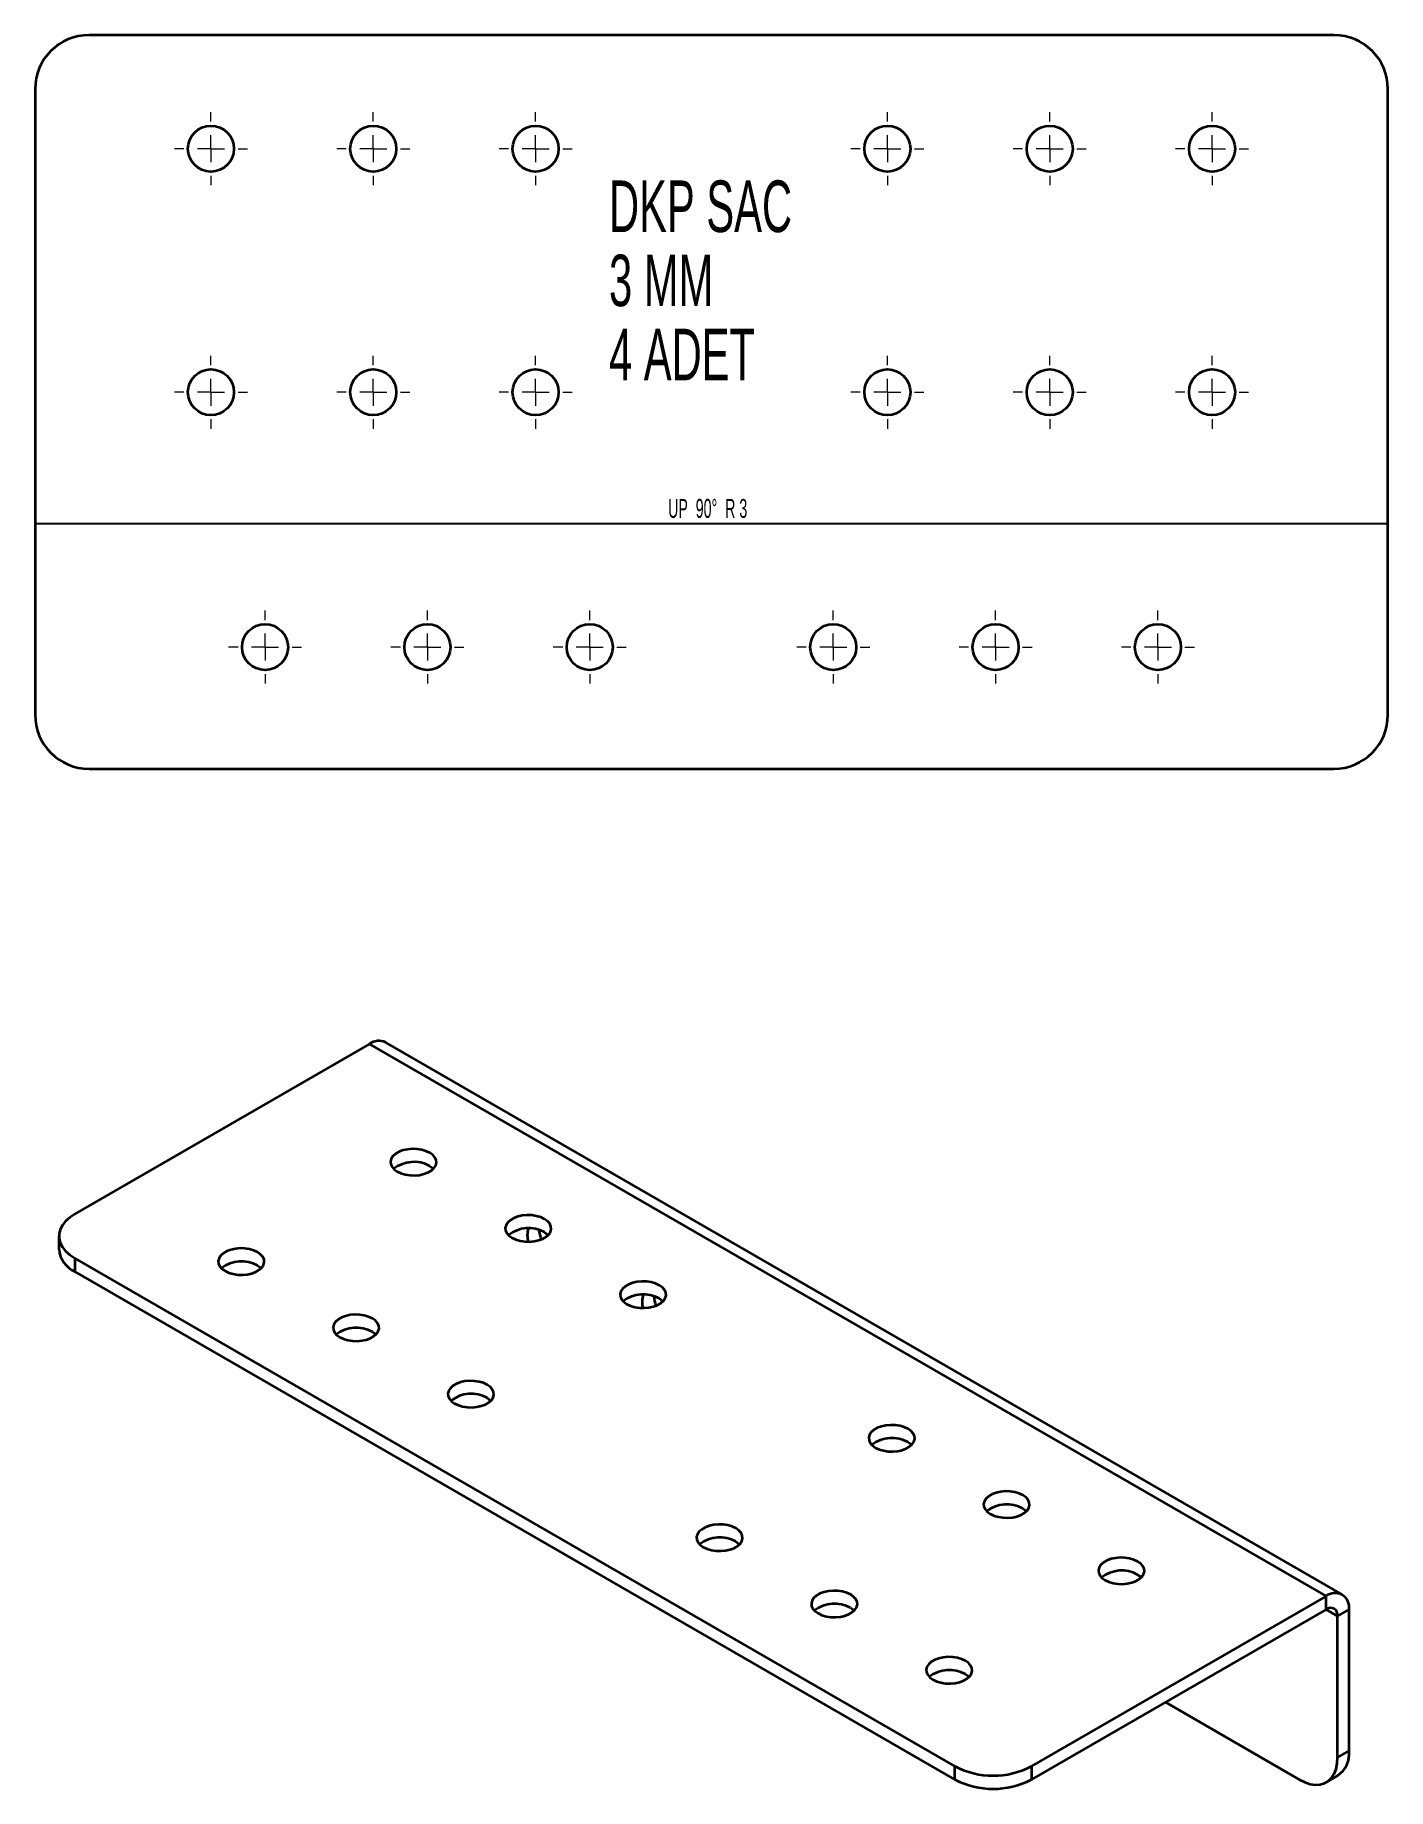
# Model space of a CAD drawing. Header units: millimetres. Extents: x -264 to -14, y -118 to 207.
import ezdxf

# ---------------------------------------------------------------- set-up
doc = ezdxf.new("R2010")
doc.units = ezdxf.units.MM
doc.styles.add('SLDTEXTSTYLE0', font='TXT', dxfattribs={"width": 0.605})
doc.styles.add('SLDTEXTSTYLE1', font='TXT', dxfattribs={"width": 0.56125})

# ---------------------------------------------------------------- blocks, each defined once
blk = doc.blocks.new('SW_CENTERMARKSYMBOL_0')
at = {"color": 0, "linetype": 'Continuous', "lineweight": 18}
for p, q in [((0, 5), (0, 6.75)), ((-5, 0), (-6.75, 0)), ((0, 0), (-2.5, 0)), ((0, 0), (0, 2.5)), ((0, 0), (0, -2.5)), ((0, 0), (2.5, 0)), ((5, 0), (6.75, 0)), ((0, -5), (0, -6.75))]:
    blk.add_line(p, q, dxfattribs=at)
blk = doc.blocks.new('SW_CENTERMARKSYMBOL_1')
at = {"color": 0, "linetype": 'Continuous', "lineweight": 18}
for p, q in [((0, 5), (0, 6.75)), ((-5, 0), (-6.75, 0)), ((0, 0), (-2.5, 0)), ((0, 0), (0, 2.5)), ((0, 0), (0, -2.5)), ((0, 0), (2.5, 0)), ((5, 0), (6.75, 0)), ((0, -5), (0, -6.75))]:
    blk.add_line(p, q, dxfattribs=at)
blk = doc.blocks.new('SW_CENTERMARKSYMBOL_2')
at = {"color": 0, "linetype": 'Continuous', "lineweight": 18}
for p, q in [((0, 5), (0, 6.75)), ((-5, 0), (-6.75, 0)), ((0, 0), (-2.5, 0)), ((0, 0), (0, 2.5)), ((0, 0), (0, -2.5)), ((0, 0), (2.5, 0)), ((5, 0), (6.75, 0)), ((0, -5), (0, -6.75))]:
    blk.add_line(p, q, dxfattribs=at)
blk = doc.blocks.new('SW_CENTERMARKSYMBOL_3')
at = {"color": 0, "linetype": 'Continuous', "lineweight": 18}
for p, q in [((0, 5), (0, 6.75)), ((-5, 0), (-6.75, 0)), ((0, 0), (-2.5, 0)), ((0, 0), (0, 2.5)), ((0, 0), (0, -2.5)), ((0, 0), (2.5, 0)), ((5, 0), (6.75, 0)), ((0, -5), (0, -6.75))]:
    blk.add_line(p, q, dxfattribs=at)
blk = doc.blocks.new('SW_CENTERMARKSYMBOL_4')
at = {"color": 0, "linetype": 'Continuous', "lineweight": 18}
for p, q in [((0, 5), (0, 6.75)), ((-5, 0), (-6.75, 0)), ((0, 0), (-2.5, 0)), ((0, 0), (0, 2.5)), ((0, 0), (0, -2.5)), ((0, 0), (2.5, 0)), ((5, 0), (6.75, 0)), ((0, -5), (0, -6.75))]:
    blk.add_line(p, q, dxfattribs=at)
blk = doc.blocks.new('SW_CENTERMARKSYMBOL_5')
at = {"color": 0, "linetype": 'Continuous', "lineweight": 18}
for p, q in [((0, 5), (0, 6.75)), ((-5, 0), (-6.75, 0)), ((0, 0), (-2.5, 0)), ((0, 0), (0, 2.5)), ((0, 0), (0, -2.5)), ((0, 0), (2.5, 0)), ((5, 0), (6.75, 0)), ((0, -5), (0, -6.75))]:
    blk.add_line(p, q, dxfattribs=at)
blk = doc.blocks.new('SW_CENTERMARKSYMBOL_6')
at = {"color": 0, "linetype": 'Continuous', "lineweight": 18}
for p, q in [((0, 5), (0, 6.75)), ((-5, 0), (-6.75, 0)), ((0, 0), (-2.5, 0)), ((0, 0), (0, 2.5)), ((0, 0), (0, -2.5)), ((0, 0), (2.5, 0)), ((5, 0), (6.75, 0)), ((0, -5), (0, -6.75))]:
    blk.add_line(p, q, dxfattribs=at)
blk = doc.blocks.new('SW_CENTERMARKSYMBOL_7')
at = {"color": 0, "linetype": 'Continuous', "lineweight": 18}
for p, q in [((0, 5), (0, 6.75)), ((-5, 0), (-6.75, 0)), ((0, 0), (-2.5, 0)), ((0, 0), (0, 2.5)), ((0, 0), (0, -2.5)), ((0, 0), (2.5, 0)), ((5, 0), (6.75, 0)), ((0, -5), (0, -6.75))]:
    blk.add_line(p, q, dxfattribs=at)
blk = doc.blocks.new('SW_CENTERMARKSYMBOL_8')
at = {"color": 0, "linetype": 'Continuous', "lineweight": 18}
for p, q in [((0, 5), (0, 6.75)), ((-5, 0), (-6.75, 0)), ((0, 0), (-2.5, 0)), ((0, 0), (0, 2.5)), ((0, 0), (0, -2.5)), ((0, 0), (2.5, 0)), ((5, 0), (6.75, 0)), ((0, -5), (0, -6.75))]:
    blk.add_line(p, q, dxfattribs=at)
blk = doc.blocks.new('SW_CENTERMARKSYMBOL_9')
at = {"color": 0, "linetype": 'Continuous', "lineweight": 18}
for p, q in [((0, 5), (0, 6.75)), ((-5, 0), (-6.75, 0)), ((0, 0), (-2.5, 0)), ((0, 0), (0, 2.5)), ((0, 0), (0, -2.5)), ((0, 0), (2.5, 0)), ((5, 0), (6.75, 0)), ((0, -5), (0, -6.75))]:
    blk.add_line(p, q, dxfattribs=at)
blk = doc.blocks.new('SW_CENTERMARKSYMBOL_10')
at = {"color": 0, "linetype": 'Continuous', "lineweight": 18}
for p, q in [((0, 5), (0, 6.75)), ((-5, 0), (-6.75, 0)), ((0, 0), (-2.5, 0)), ((0, 0), (0, 2.5)), ((0, 0), (0, -2.5)), ((0, 0), (2.5, 0)), ((5, 0), (6.75, 0)), ((0, -5), (0, -6.75))]:
    blk.add_line(p, q, dxfattribs=at)
blk = doc.blocks.new('SW_CENTERMARKSYMBOL_11')
at = {"color": 0, "linetype": 'Continuous', "lineweight": 18}
for p, q in [((0, 5), (0, 6.75)), ((-5, 0), (-6.75, 0)), ((0, 0), (-2.5, 0)), ((0, 0), (0, 2.5)), ((0, 0), (0, -2.5)), ((0, 0), (2.5, 0)), ((5, 0), (6.75, 0)), ((0, -5), (0, -6.75))]:
    blk.add_line(p, q, dxfattribs=at)
blk = doc.blocks.new('SW_CENTERMARKSYMBOL_12')
at = {"color": 0, "linetype": 'Continuous', "lineweight": 18}
for p, q in [((0, 5), (0, 6.75)), ((-5, 0), (-6.75, 0)), ((0, 0), (-2.5, 0)), ((0, 0), (0, 2.5)), ((0, 0), (0, -2.5)), ((0, 0), (2.5, 0)), ((5, 0), (6.75, 0)), ((0, -5), (0, -6.75))]:
    blk.add_line(p, q, dxfattribs=at)
blk = doc.blocks.new('SW_CENTERMARKSYMBOL_13')
at = {"color": 0, "linetype": 'Continuous', "lineweight": 18}
for p, q in [((0, 5), (0, 6.75)), ((-5, 0), (-6.75, 0)), ((0, 0), (-2.5, 0)), ((0, 0), (0, 2.5)), ((0, 0), (0, -2.5)), ((0, 0), (2.5, 0)), ((5, 0), (6.75, 0)), ((0, -5), (0, -6.75))]:
    blk.add_line(p, q, dxfattribs=at)
blk = doc.blocks.new('SW_CENTERMARKSYMBOL_14')
at = {"color": 0, "linetype": 'Continuous', "lineweight": 18}
for p, q in [((0, 5), (0, 6.75)), ((-5, 0), (-6.75, 0)), ((0, 0), (-2.5, 0)), ((0, 0), (0, 2.5)), ((0, 0), (0, -2.5)), ((0, 0), (2.5, 0)), ((5, 0), (6.75, 0)), ((0, -5), (0, -6.75))]:
    blk.add_line(p, q, dxfattribs=at)
blk = doc.blocks.new('SW_CENTERMARKSYMBOL_15')
at = {"color": 0, "linetype": 'Continuous', "lineweight": 18}
for p, q in [((0, 5), (0, 6.75)), ((-5, 0), (-6.75, 0)), ((0, 0), (-2.5, 0)), ((0, 0), (0, 2.5)), ((0, 0), (0, -2.5)), ((0, 0), (2.5, 0)), ((5, 0), (6.75, 0)), ((0, -5), (0, -6.75))]:
    blk.add_line(p, q, dxfattribs=at)
blk = doc.blocks.new('SW_CENTERMARKSYMBOL_16')
at = {"color": 0, "linetype": 'Continuous', "lineweight": 18}
for p, q in [((0, 5), (0, 6.75)), ((-5, 0), (-6.75, 0)), ((0, 0), (-2.5, 0)), ((0, 0), (0, 2.5)), ((0, 0), (0, -2.5)), ((0, 0), (2.5, 0)), ((5, 0), (6.75, 0)), ((0, -5), (0, -6.75))]:
    blk.add_line(p, q, dxfattribs=at)
blk = doc.blocks.new('SW_CENTERMARKSYMBOL_17')
at = {"color": 0, "linetype": 'Continuous', "lineweight": 18}
for p, q in [((0, 5), (0, 6.75)), ((-5, 0), (-6.75, 0)), ((0, 0), (-2.5, 0)), ((0, 0), (0, 2.5)), ((0, 0), (0, -2.5)), ((0, 0), (2.5, 0)), ((5, 0), (6.75, 0)), ((0, -5), (0, -6.75))]:
    blk.add_line(p, q, dxfattribs=at)

msp = doc.modelspace()

# ---------------------------------------------------------------- linework, layer by layer
at = {"color": 7, "linetype": 'Continuous', "lineweight": 35}
for p, q in [((-24.41, 206.52), (-254.41, 206.52)), ((-264.41, 196.52), (-264.41, 80.92)), ((-14.41, 80.92), (-14.41, 196.52)), ((-254.41, 70.92), (-24.41, 70.92)), ((-257.06, -11.36), (-202.61, 20.07)), ((-202.61, 20.07), (-25.84, -81.98)), ((-22.84, -81.68), (-199.61, 20.37)), ((-259.99, -15.44), (-259.99, -17.89)), ((-94.43, -113.41), (-257.06, -19.52)), ((-257.06, -19.52), (-257.06, -21.97)), ((-94.43, -115.86), (-257.06, -21.97)), ((-25.84, -81.98), (-80.28, -113.41)), ((-25.84, -84.43), (-25.84, -81.98)), ((-25.84, -84.43), (-80.28, -115.86)), ((-25.84, -84.43), (-23.72, -85.65)), ((-23.72, -85.65), (-21.59, -84.43)), ((-23.72, -111.78), (-23.72, -85.65)), ((-21.59, -110.56), (-21.59, -84.43)), ((-55.54, -101.58), (-30.79, -115.87)), ((-94.43, -115.86), (-94.43, -113.41)), ((-80.28, -113.41), (-80.28, -115.86)), ((-23.72, -111.78), (-21.59, -110.56)), ((-25.79, -116.36), (-23.67, -115.14))]:
    msp.add_line(p, q, dxfattribs=at)
at = {"color": 7, "linetype": 'Continuous'}
msp.add_line((-14.41, 116.22), (-264.41, 116.22), dxfattribs=at)
at = {"color": 7, "linetype": 'Continuous', "lineweight": 35, "flags": 128}
for points in [[(-197.49, -3.5), (-196.8, -3.83), (-196, -4.06), (-195.15, -4.19), (-194.26, -4.22), (-193.38, -4.14), (-192.55, -3.95), (-191.81, -3.67), (-191.18, -3.31), (-190.7, -2.88), (-190.38, -2.4), (-190.24, -1.9), (-190.28, -1.38), (-190.51, -0.89), (-190.92, -0.43), (-191.48, -0.03), (-192.17, 0.29), (-192.96, 0.52), (-193.82, 0.66), (-194.7, 0.68), (-195.58, 0.6), (-196.41, 0.42), (-197.16, 0.14), (-197.78, -0.22), (-198.27, -0.65), (-198.59, -1.13), (-198.73, -1.64), (-198.68, -2.15), (-198.45, -2.65), (-198.05, -3.1), (-197.49, -3.5)], [(-191.48, -2.48), (-190.92, -2.88), (-190.8, -2.99)], [(-257.06, -11.36), (-258, -11.98), (-258.77, -12.68), (-259.36, -13.43), (-259.76, -14.22), (-259.96, -15.03), (-259.96, -15.85), (-259.76, -16.67), (-259.36, -17.46), (-258.77, -18.21), (-258, -18.9), (-257.06, -19.52)], [(-176.27, -15.75), (-175.58, -16.07), (-174.79, -16.3), (-173.93, -16.44), (-173.05, -16.46), (-172.17, -16.38), (-171.34, -16.2), (-170.59, -15.92), (-169.97, -15.56), (-169.48, -15.13), (-169.16, -14.65), (-169.02, -14.14), (-169.07, -13.63), (-169.3, -13.13), (-169.7, -12.68), (-170.26, -12.28), (-170.95, -11.96), (-171.75, -11.72), (-172.6, -11.59), (-173.49, -11.56), (-174.37, -11.64), (-175.2, -11.83), (-175.94, -12.11), (-176.57, -12.47), (-177.06, -12.9), (-177.37, -13.38), (-177.51, -13.89), (-177.47, -14.4), (-177.24, -14.89), (-176.83, -15.35), (-176.27, -15.75)], [(-170.26, -14.73), (-169.7, -15.13), (-169.59, -15.24)], [(-229.31, -21.87), (-228.62, -22.19), (-227.82, -22.43), (-226.97, -22.56), (-226.08, -22.59), (-225.2, -22.51), (-224.37, -22.32), (-223.63, -22.04), (-223, -21.68), (-222.51, -21.25), (-222.2, -20.77), (-222.06, -20.27), (-222.1, -19.75), (-222.33, -19.26), (-222.74, -18.8), (-223.3, -18.4), (-223.99, -18.08), (-224.78, -17.85), (-225.64, -17.71), (-226.52, -17.69), (-227.4, -17.77), (-228.23, -17.95), (-228.98, -18.23), (-229.6, -18.59), (-230.09, -19.02), (-230.41, -19.5), (-230.55, -20.01), (-230.5, -20.52), (-230.27, -21.02), (-229.87, -21.47), (-229.31, -21.87)], [(-223.3, -20.85), (-222.74, -21.25), (-222.62, -21.36)], [(-155.06, -27.99), (-154.37, -28.32), (-153.58, -28.55), (-152.72, -28.68), (-151.83, -28.71), (-150.96, -28.63), (-150.13, -28.45), (-149.38, -28.17), (-148.75, -27.8), (-148.27, -27.37), (-147.95, -26.89), (-147.81, -26.39), (-147.86, -25.88), (-148.09, -25.38), (-148.49, -24.92), (-149.05, -24.53), (-149.74, -24.2), (-150.53, -23.97), (-151.39, -23.84), (-152.28, -23.81), (-153.16, -23.89), (-153.98, -24.07), (-154.73, -24.35), (-155.36, -24.72), (-155.84, -25.15), (-156.16, -25.62), (-156.3, -26.13), (-156.25, -26.64), (-156.02, -27.14), (-155.62, -27.6), (-155.06, -27.99)], [(-149.05, -26.97), (-148.49, -27.37), (-148.37, -27.48)], [(-208.09, -34.12), (-207.4, -34.44), (-206.61, -34.67), (-205.75, -34.81), (-204.87, -34.83), (-203.99, -34.75), (-203.16, -34.57), (-202.41, -34.29), (-201.79, -33.93), (-201.3, -33.5), (-200.98, -33.02), (-200.84, -32.51), (-200.89, -32), (-201.12, -31.5), (-201.52, -31.05), (-202.08, -30.65), (-202.77, -30.33), (-203.57, -30.09), (-204.42, -29.96), (-205.31, -29.93), (-206.19, -30.01), (-207.02, -30.2), (-207.76, -30.48), (-208.39, -30.84), (-208.88, -31.27), (-209.19, -31.75), (-209.33, -32.25), (-209.29, -32.77), (-209.06, -33.26), (-208.65, -33.72), (-208.09, -34.12)], [(-202.08, -33.1), (-201.52, -33.5), (-201.41, -33.61)], [(-186.88, -46.36), (-186.19, -46.69), (-185.4, -46.92), (-184.54, -47.05), (-183.65, -47.08), (-182.78, -47), (-181.95, -46.82), (-181.2, -46.54), (-180.57, -46.17), (-180.09, -45.74), (-179.77, -45.26), (-179.63, -44.76), (-179.68, -44.25), (-179.91, -43.75), (-180.31, -43.29), (-180.87, -42.89), (-181.56, -42.57), (-182.35, -42.34), (-183.21, -42.21), (-184.1, -42.18), (-184.98, -42.26), (-185.8, -42.44), (-186.55, -42.72), (-187.18, -43.09), (-187.66, -43.52), (-187.98, -43.99), (-188.12, -44.5), (-188.07, -45.01), (-187.84, -45.51), (-187.44, -45.97), (-186.88, -46.36)], [(-180.87, -45.34), (-180.31, -45.74), (-180.19, -45.85)], [(-103.09, -51.06), (-103.78, -50.74), (-104.57, -50.5), (-105.43, -50.37), (-106.32, -50.34), (-107.19, -50.42), (-108.02, -50.61), (-108.77, -50.89), (-109.4, -51.25), (-109.88, -51.68), (-110.2, -52.16), (-110.34, -52.66), (-110.29, -53.18), (-110.06, -53.67), (-109.66, -54.13), (-109.1, -54.53), (-108.41, -54.85), (-107.62, -55.08), (-106.76, -55.22), (-105.87, -55.24), (-104.99, -55.16), (-104.16, -54.98), (-103.42, -54.7), (-102.79, -54.34), (-102.31, -53.91), (-101.99, -53.43), (-101.85, -52.92), (-101.9, -52.41), (-102.13, -51.91), (-102.53, -51.46), (-103.09, -51.06)], [(-103.09, -53.51), (-102.53, -53.91), (-102.41, -54.02)], [(-81.88, -63.3), (-82.57, -62.98), (-83.36, -62.75), (-84.22, -62.62), (-85.1, -62.59), (-85.98, -62.67), (-86.81, -62.85), (-87.55, -63.13), (-88.18, -63.5), (-88.67, -63.93), (-88.99, -64.4), (-89.12, -64.91), (-89.08, -65.42), (-88.85, -65.92), (-88.44, -66.38), (-87.89, -66.77), (-87.2, -67.1), (-86.4, -67.33), (-85.55, -67.46), (-84.66, -67.49), (-83.78, -67.41), (-82.95, -67.23), (-82.21, -66.95), (-81.58, -66.58), (-81.09, -66.15), (-80.78, -65.67), (-80.64, -65.17), (-80.68, -64.66), (-80.91, -64.16), (-81.32, -63.7), (-81.88, -63.3)], [(-81.88, -65.75), (-81.32, -66.15), (-81.2, -66.26)], [(-134.91, -69.43), (-135.6, -69.1), (-136.39, -68.87), (-137.25, -68.74), (-138.14, -68.71), (-139.01, -68.79), (-139.84, -68.98), (-140.59, -69.26), (-141.22, -69.62), (-141.7, -70.05), (-142.02, -70.53), (-142.16, -71.03), (-142.11, -71.55), (-141.88, -72.04), (-141.48, -72.5), (-140.92, -72.9), (-140.23, -73.22), (-139.44, -73.45), (-138.58, -73.59), (-137.69, -73.61), (-136.81, -73.53), (-135.98, -73.35), (-135.24, -73.07), (-134.61, -72.71), (-134.13, -72.28), (-133.81, -71.8), (-133.67, -71.29), (-133.72, -70.78), (-133.95, -70.28), (-134.35, -69.83), (-134.91, -69.43)], [(-134.91, -71.88), (-134.35, -72.28), (-134.23, -72.39)], [(-60.66, -75.55), (-61.35, -75.23), (-62.14, -74.99), (-63, -74.86), (-63.89, -74.84), (-64.77, -74.92), (-65.6, -75.1), (-66.34, -75.38), (-66.97, -75.74), (-67.45, -76.17), (-67.77, -76.65), (-67.91, -77.16), (-67.86, -77.67), (-67.63, -78.16), (-67.23, -78.62), (-66.67, -79.02), (-65.98, -79.34), (-65.19, -79.58), (-64.33, -79.71), (-63.44, -79.74), (-62.57, -79.66), (-61.74, -79.47), (-60.99, -79.19), (-60.36, -78.83), (-59.88, -78.4), (-59.56, -77.92), (-59.42, -77.41), (-59.47, -76.9), (-59.7, -76.41), (-60.1, -75.95), (-60.66, -75.55)], [(-113.69, -81.67), (-114.39, -81.35), (-115.18, -81.12), (-116.04, -80.99), (-116.92, -80.96), (-117.8, -81.04), (-118.63, -81.22), (-119.37, -81.5), (-120, -81.86), (-120.49, -82.29), (-120.81, -82.77), (-120.94, -83.28), (-120.9, -83.79), (-120.67, -84.29), (-120.26, -84.74), (-119.71, -85.14), (-119.01, -85.47), (-118.22, -85.7), (-117.36, -85.83), (-116.48, -85.86), (-115.6, -85.78), (-114.77, -85.59), (-114.03, -85.32), (-113.4, -84.95), (-112.91, -84.52), (-112.59, -84.04), (-112.46, -83.54), (-112.5, -83.02), (-112.73, -82.53), (-113.14, -82.07), (-113.69, -81.67)], [(-60.66, -78), (-60.1, -78.4), (-59.98, -78.51)], [(-113.69, -84.12), (-113.14, -84.52), (-113.02, -84.63)], [(-92.48, -93.92), (-93.17, -93.6), (-93.96, -93.36), (-94.82, -93.23), (-95.71, -93.2), (-96.59, -93.28), (-97.42, -93.47), (-98.16, -93.75), (-98.79, -94.11), (-99.27, -94.54), (-99.59, -95.02), (-99.73, -95.53), (-99.68, -96.04), (-99.45, -96.53), (-99.05, -96.99), (-98.49, -97.39), (-97.8, -97.71), (-97.01, -97.95), (-96.15, -98.08), (-95.26, -98.1), (-94.39, -98.02), (-93.56, -97.84), (-92.81, -97.56), (-92.18, -97.2), (-91.7, -96.77), (-91.38, -96.29), (-91.24, -95.78), (-91.29, -95.27), (-91.52, -94.78), (-91.92, -94.32), (-92.48, -93.92)], [(-92.48, -96.37), (-91.92, -96.77), (-91.8, -96.88)], [(-30.79, -115.87), (-29.78, -116.36), (-28.79, -116.69), (-27.85, -116.82), (-26.96, -116.78), (-26.16, -116.55), (-25.44, -116.13), (-24.84, -115.55), (-24.35, -114.81), (-24, -113.92), (-23.79, -112.9), (-23.72, -111.78)]]:
    msp.add_lwpolyline(points, dxfattribs=at)
at = {"color": 7, "linetype": 'Continuous', "lineweight": 35}
for centre in [(-231.91, 185.52), (-201.91, 185.52), (-171.91, 185.52), (-106.91, 185.52), (-76.91, 185.52), (-46.91, 185.52), (-231.91, 140.52), (-201.91, 140.52), (-171.91, 140.52), (-106.91, 140.52), (-76.91, 140.52), (-46.91, 140.52), (-221.91, 93.42), (-191.91, 93.42), (-161.91, 93.42), (-116.91, 93.42), (-86.91, 93.42), (-56.91, 93.42)]:
    msp.add_circle(centre, 4.25, dxfattribs=at)
for centre, radius, start, end in [((-254.41, 196.52), 10, 90, 180), ((-24.41, 196.52), 10, 0, 90), ((-254.41, 80.92), 10, 180, 270), ((-24.41, 80.92), 10, 270, 0), ((-200.86, 17.62), 3.02, 65.6929, 125.6176), ((-194.43, -7.84), 6.12, 61.1322, 127.5905), ((-173.22, -20.09), 6.12, 61.1322, 127.5905), ((-169.52, -15.25), 3.93, 161.5539, 198.0167), ((-165.42, -13.71), 5.91, 185.5736, 203.1374), ((-255.03, -17.42), 4.98, 185.3883, 245.9319), ((-226.25, -26.21), 6.12, 61.1322, 127.5905), ((-152, -32.33), 6.12, 61.1322, 127.5905), ((-148.31, -27.5), 3.93, 161.5539, 198.0167), ((-144.21, -25.96), 5.91, 185.5736, 203.1374), ((-205.04, -38.46), 6.12, 61.1322, 127.5905), ((-183.82, -50.7), 6.12, 61.1322, 127.5905), ((-106.04, -58.87), 6.12, 61.1322, 127.5905), ((-84.83, -71.11), 6.12, 61.1322, 127.5905), ((-137.86, -77.24), 6.12, 61.1322, 127.5905), ((-63.62, -83.36), 6.12, 61.1322, 127.5905), ((-116.65, -89.48), 6.12, 61.1322, 127.5905), ((-24.18, -84.01), 2.62, 350.786, 129.2033), ((-25.01, -85.44), 1.31, 350.786, 129.2033), ((-95.44, -101.73), 6.12, 61.1322, 127.5905), ((-87.36, -99.83), 15.31, 242.4914, 297.5086), ((-26.55, -111.07), 4.98, 305.3847, 5.9275), ((-87.36, -102.28), 15.31, 242.4914, 297.5086)]:
    msp.add_arc(centre, radius, start, end, dxfattribs=at)

# ---------------------------------------------------------------- block references
at = {"color": 7, "linetype": 'Continuous', "lineweight": 18}
for name, p in [('SW_CENTERMARKSYMBOL_7', (-231.91, 185.52)), ('SW_CENTERMARKSYMBOL_8', (-201.91, 185.52)), ('SW_CENTERMARKSYMBOL_0', (-171.91, 185.52)), ('SW_CENTERMARKSYMBOL_9', (-106.91, 185.52)), ('SW_CENTERMARKSYMBOL_1', (-76.91, 185.52)), ('SW_CENTERMARKSYMBOL_10', (-46.91, 185.52)), ('SW_CENTERMARKSYMBOL_5', (-231.91, 140.52)), ('SW_CENTERMARKSYMBOL_3', (-201.91, 140.52)), ('SW_CENTERMARKSYMBOL_6', (-171.91, 140.52)), ('SW_CENTERMARKSYMBOL_11', (-106.91, 140.52)), ('SW_CENTERMARKSYMBOL_2', (-76.91, 140.52)), ('SW_CENTERMARKSYMBOL_4', (-46.91, 140.52)), ('SW_CENTERMARKSYMBOL_13', (-221.91, 93.42)), ('SW_CENTERMARKSYMBOL_16', (-191.91, 93.42)), ('SW_CENTERMARKSYMBOL_14', (-161.91, 93.42)), ('SW_CENTERMARKSYMBOL_15', (-116.91, 93.42)), ('SW_CENTERMARKSYMBOL_12', (-86.91, 93.42)), ('SW_CENTERMARKSYMBOL_17', (-56.91, 93.42))]:
    msp.add_blockref(name, p, dxfattribs=at)

# ---------------------------------------------------------------- texts
at = {"color": 7, "linetype": 'Continuous', "lineweight": 0}
for s, insert, char_height, attachment_point, style in [('DKP SAC', (-158.35, 179.65), 9.525, 1, 'SLDTEXTSTYLE0'), ('3 MM', (-158.35, 165.95), 9.525, 1, 'SLDTEXTSTYLE0'), ('4 ADET', (-158.35, 152.25), 9.525, 1, 'SLDTEXTSTYLE0'), ('UP  90°  R 3', (-140.12, 120.8), 3.5, 2, 'SLDTEXTSTYLE1')]:
    msp.add_mtext(s, dxfattribs=dict(at, insert=insert, char_height=char_height, attachment_point=attachment_point, style=style))

doc.saveas('drawing.dxf')
